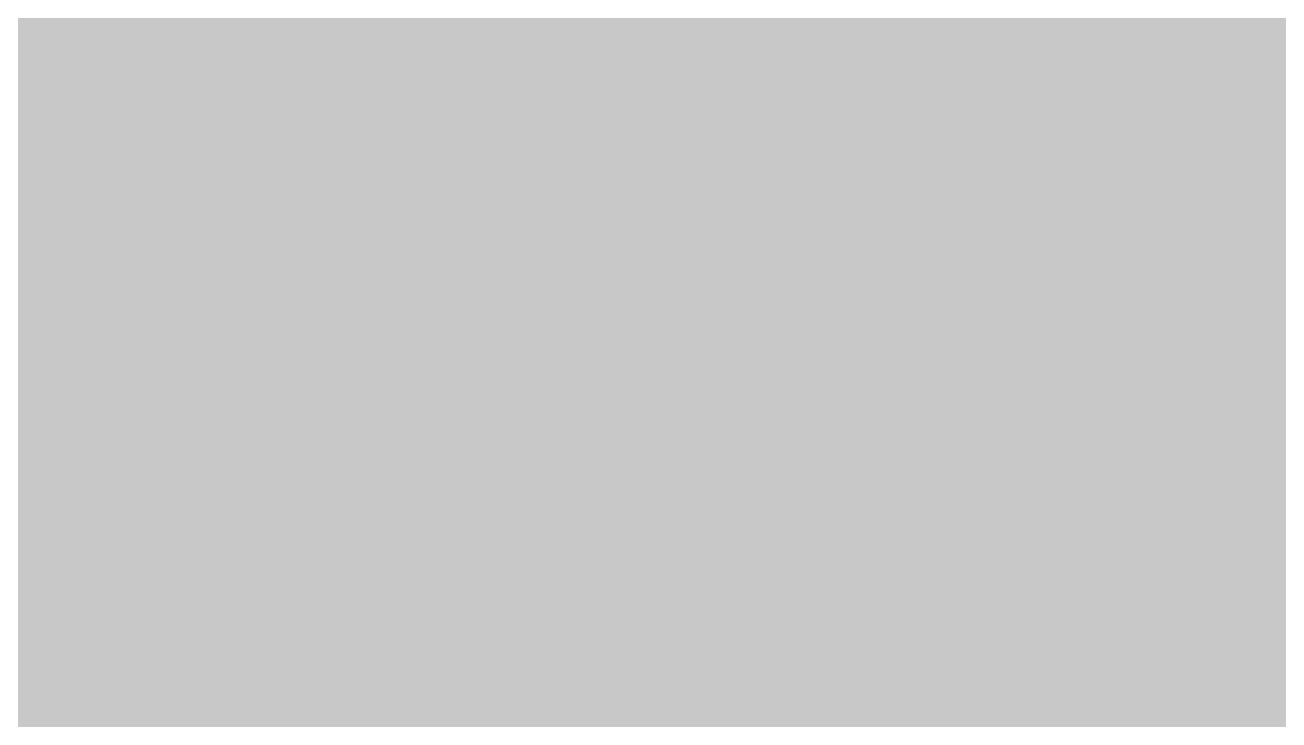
# Model space of a CAD drawing. Header units: metres. Extents: x 320712 to 330859, y 7395954 to 7410037.
# Drawn here: x 325048.43 to 325049.566, y 7398038.963 to 7398039.592 of the extents above; entities that cross this region are included whole.
import ezdxf

# ---------------------------------------------------------------- set-up
doc = ezdxf.new("R2010")
doc.units = ezdxf.units.M
doc.layers.add('F-HATCH-MRS', color=91, linetype='Continuous')

msp = doc.modelspace()

# ---------------------------------------------------------------- hatches: boundary and pattern name
at = {"layer": 'F-HATCH-MRS', "transparency": 33554559}
h = msp.add_hatch(color=256, dxfattribs=at)
h.dxf.hatch_style = 1
edge = h.paths.add_edge_path()
edge.add_arc((325327.2551, 7398793.4353), 799.994, 219.4668323, 225.7126747)
edge.add_line((324768.6537, 7398220.7617), (324765.7107, 7398223.5453))
edge.add_line((324765.7107, 7398223.5453), (324736.3627, 7398252.855))
edge.add_line((324736.3627, 7398252.855), (324707.8176, 7398283.4119))
edge.add_line((324707.8176, 7398283.4119), (324691.084, 7398302.9671))
edge.add_line((324691.084, 7398302.9671), (324672.9267, 7398325.7795))
edge.add_line((324672.9267, 7398325.7795), (324675.3454, 7398328.3907))
edge.add_arc((329386.7596, 7402013.9566), 5981.707, 218.03476306, 218.56517244)
edge = h.paths.add_edge_path()
edge.add_line((325002.2193, 7398062.2198), (325015.8341, 7398055.7923))
edge.add_line((325015.8341, 7398055.7923), (325171.2955, 7397982.3992))
edge.add_line((325171.2955, 7397982.3992), (325289.5566, 7397926.5683))
edge.add_line((325289.5566, 7397926.5683), (325341.2263, 7397902.1751))
edge.add_line((325341.2263, 7397902.1751), (325397.0513, 7397875.8202))
edge.add_line((325397.0513, 7397875.8202), (325396.3462, 7397874.4372))
edge.add_line((325396.3462, 7397874.4372), (325334.7214, 7397903.1153))
edge.add_line((325334.7214, 7397903.1153), (325262.8637, 7397936.8426))
edge.add_line((325262.8637, 7397936.8426), (325170.156, 7397979.9993))
edge.add_line((325170.156, 7397979.9993), (325120.1482, 7398003.5419))
edge.add_line((325120.1482, 7398003.5419), (325119.5344, 7398003.8303))
edge.add_line((325119.5344, 7398003.8303), (325085.1014, 7398020.2617))
edge.add_line((325085.1014, 7398020.2617), (325036.445, 7398043.5939))
edge.add_line((325036.445, 7398043.5939), (325018.9948, 7398051.9345))
edge.add_line((325018.9948, 7398051.9345), (325006.2917, 7398057.8974))
edge.add_line((325006.2917, 7398057.8974), (324990.8581, 7398065.5663))
edge.add_line((324990.8581, 7398065.5663), (324983.2395, 7398069.3995))
edge.add_line((324983.2395, 7398069.3995), (324969.9556, 7398076.0577))
edge.add_line((324969.9556, 7398076.0577), (324955.8981, 7398083.7087))
edge.add_line((324955.8981, 7398083.7087), (324932.6237, 7398097.0198))
edge.add_line((324932.6237, 7398097.0198), (324911.9448, 7398109.5717))
edge.add_line((324911.9448, 7398109.5717), (324907.806, 7398112.221))
edge.add_arc((325327.2602, 7398793.4434), 800.0037, 238.3778342, 240.2032482)
edge.add_line((324929.7186, 7398099.2053), (324934.272, 7398096.6177))
edge.add_line((324934.272, 7398096.6177), (324941.1355, 7398092.7912))
edge.add_line((324941.1355, 7398092.7912), (324948.0384, 7398089.0311))
edge.add_line((324948.0384, 7398089.0311), (324957.319, 7398084.1132))
edge.add_line((324957.319, 7398084.1132), (324966.6615, 7398079.3185))
edge.add_line((324966.6615, 7398079.3185), (324973.718, 7398075.7989))
edge.add_line((324973.718, 7398075.7989), (324980.7835, 7398072.3611))
edge.add_line((324980.7835, 7398072.3611), (324987.9379, 7398068.9621))
edge.add_line((324987.9379, 7398068.9621), (324995.0757, 7398065.5924))
edge.add_line((324995.0757, 7398065.5924), (325002.2193, 7398062.2198))

doc.saveas('drawing.dxf')
